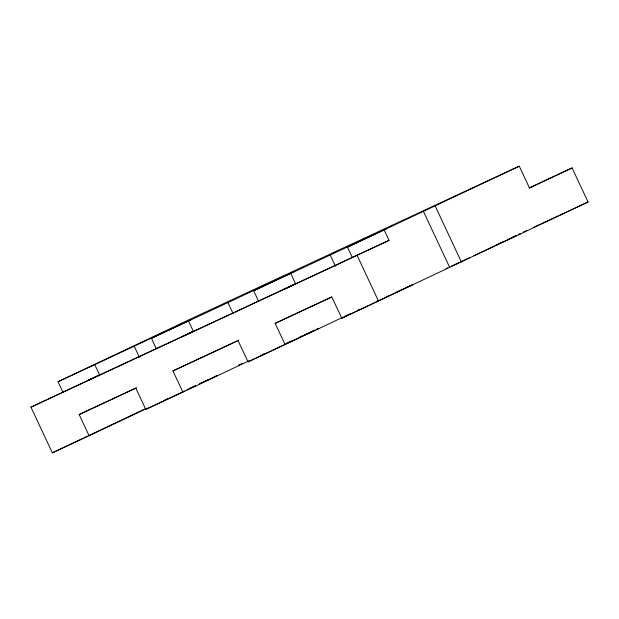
<?xml version="1.0" encoding="UTF-8"?>
<svg xmlns="http://www.w3.org/2000/svg" width="619" height="619" viewBox="0 0 619 619"><rect width="100%" height="100%" fill="white"/><g stroke="black" fill="none" stroke-linecap="round" stroke-linejoin="round"><path stroke-width="0.93" d="M62.844 392.051L58 381.722L193.027 317.864L519.279 166.171L529.539 188.075L572.08 167.919L588.05 202.018L341.789 318.251L331.846 297.035L275.169 323.389L285.111 344.605L248.01 361.852L238.075 340.636L172.941 370.92L182.884 392.137L145.782 409.383L135.847 388.175L79.17 414.529L89.105 435.737L52.344 452.829L30.95 407.155L99.597 374.959L94.761 364.63L190.76 319.652L151.438 338.276L156.274 348.605L87.674 380.608L99.597 374.959M188.54 321.029L292.988 272.112L253.666 290.744L258.502 301.074L246.579 306.714L181.452 336.999L193.376 331.351L188.54 321.029L151.438 338.276M290.768 273.49L386.767 228.512L347.445 247.143L352.281 257.465L340.357 263.114L283.68 289.468L295.603 283.819L290.768 273.49L253.666 290.744M347.445 247.143L519.279 166.171M30.95 407.155L389.042 240.373L384.198 230.051M79.17 414.529L136.629 387.633M172.941 370.92L238.934 340.063M275.169 323.389L294.273 314.344M52.344 452.829L83.372 438.136M84.238 437.726L87.712 436.078M89.453 435.258L145.063 408.911M89.105 435.737L147.291 408.176M145.782 409.383L184.857 390.875M186.598 390.055L195.279 385.939M199.628 383.881L216.998 375.656L212.634 377.683M182.884 392.137L249.751 360.459M248.01 361.852L314.885 330.175M285.111 344.605L343.297 317.044M345.031 316.216L351.112 313.338M341.789 318.251L412.997 284.516L396.431 292.222M480.87 252.467L516.641 235.522L507.928 239.538M518.389 234.702L520.13 233.874L518.389 234.678M58 381.722L94.761 364.63M156.274 348.605L193.376 331.351M258.502 301.074L295.603 283.819M352.281 257.465L389.042 240.373M529.222 187.851L572.08 167.919M295.139 313.934L331.761 296.903M512.826 237L514.575 236.179M523.326 232.117L526.823 230.492M533.818 227.235L588.05 202.018M495.718 245.217L503.564 241.565M238.648 365.102L242.137 363.485M445.99 268.692L447.73 267.888M451.22 266.263L459.066 262.611M460.815 261.806L469.535 257.752M473.891 255.724L479.996 252.885M164.685 399.982L167.3 398.76M189.097 388.624L195.202 385.792M199.558 383.765L208.278 379.71M261.914 354.772L264.514 353.557M286.226 343.46L292.307 340.636M299.256 337.409L302.73 335.792M304.463 334.987L314.885 330.136M358.068 310.057L359.809 309.245M376.375 301.546L378.998 300.331M385.97 297.081L389.459 295.464M435.188 206.003L461.418 261.999M423.458 211.45L449.696 267.454M357.148 255.477L378.542 301.159M330.089 254.866L335.421 266.24M227.862 302.397L233.193 313.779M134.091 346.006L139.414 357.38M318.359 328.534L316.618 329.354L318.359 328.527"/></g></svg>
